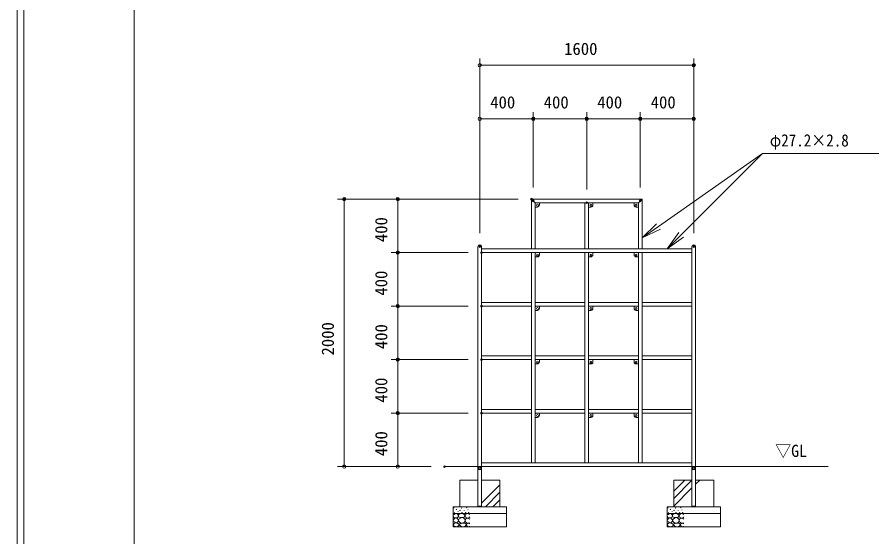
# Model space of a CAD drawing. Units: millimetres, scale not verified. Extents: x 0 to 420, y 0 to 297.
# Drawn here: x 0.2 to 129.1, y 70.8 to 148.5 of the extents above; entities that cross this region are included whole.
import ezdxf
from ezdxf.enums import TextEntityAlignment as Align

# ---------------------------------------------------------------- set-up
doc = ezdxf.new("R2010")
doc.units = ezdxf.units.MM
doc.header["$LTSCALE"] = 0.5
doc.header["$PDMODE"] = 32
doc.header["$PDSIZE"] = 0.25
for name, color, linetype, lineweight in [('DEFPOINTS_3', 7, 'Continuous', 0), ('LY_2', 7, 'Continuous', 0), ('LY_5', 7, 'Continuous', 0), ('LY_6', 7, 'Continuous', 0)]:
    doc.layers.add(name, color=color, linetype=linetype, lineweight=lineweight)
doc.styles.add('ＭＳ ゴシック', font='')
doc.styles.get('ＭＳ ゴシック').set_extended_font_data('MS Gothic')

# ---------------------------------------------------------------- blocks, each defined once
blk = doc.blocks.new('-012-_DOTBLANK')
at = {"color": 7, "linetype": 'Continuous', "lineweight": 0}
blk.add_line((-0.5, 0), (-1, 0), dxfattribs=at)
blk.add_circle((0, 0), 0.5, dxfattribs=at)
blk = doc.blocks.new('-001-MS_2')
at = {"color": 7, "linetype": 'Continuous', "lineweight": 0}
for p, q in [((3.92, 89.34), (0.27, 83.88)), ((0.27, 83.88), (1.28, 76.29)), ((1.28, 76.29), (6.29, 69.94)), ((9.77, 93.38), (3.92, 89.34)), ((6.29, 69.94), (13.15, 67.35)), ((15.99, 96.86), (9.77, 93.38)), ((13.15, 67.35), (20.86, 67.08)), ((19.91, 66.45), (14.58, 63.66)), ((22.45, 99.4), (15.99, 96.86)), ((31.08, 63.24), (19.91, 66.45)), ((20.86, 67.08), (28.48, 67.69)), ((29.91, 96.94), (22.45, 99.4)), ((28.48, 67.69), (34.81, 70.25)), ((36.07, 92.11), (29.91, 96.94)), ((34.81, 70.25), (38.56, 75.54)), ((39.03, 87.18), (36.07, 92.11)), ((38.56, 75.54), (39.88, 81.98)), ((39.88, 81.98), (39.03, 87.18)), ((43.36, 91), (39.71, 84.09)), ((39.71, 84.09), (40.58, 80.12)), ((40.58, 80.12), (44.3, 75.71)), ((51.33, 96.79), (43.36, 91)), ((44.3, 75.71), (53.79, 70.93)), ((61.06, 67.6), (47.31, 59.54)), ((56.97, 98.88), (51.33, 96.79)), ((53.79, 70.93), (63.76, 69.49)), ((61.87, 99.49), (56.97, 98.88)), ((72.24, 68.87), (61.06, 67.6)), ((73.64, 97.86), (61.87, 99.49)), ((63.76, 69.49), (71.12, 69.32)), ((71.12, 69.32), (78.63, 70.84)), ((81.06, 65.44), (72.24, 68.87)), ((84.31, 91.65), (73.64, 97.86)), ((78.63, 70.84), (86.23, 75.46)), ((87.97, 57.29), (81.06, 65.44)), ((89.01, 86.31), (84.31, 91.65)), ((86.23, 75.46), (89.98, 81.65)), ((89.98, 81.65), (89.01, 86.31)), ((92.65, 88.94), (90.78, 82.21)), ((90.78, 82.21), (94.45, 73.44)), ((97.12, 94.25), (92.65, 88.94)), ((94.45, 73.44), (102.5, 67)), ((102.27, 97.95), (97.12, 94.25)), ((107.89, 99.64), (102.27, 97.95)), ((102.5, 67), (110.8, 64.62)), ((109.47, 65.1), (102.77, 63.87)), ((116.57, 98.15), (107.89, 99.64)), ((117.54, 62.64), (109.47, 65.1)), ((110.8, 64.62), (118.03, 65.73)), ((125, 93.3), (116.57, 98.15)), ((118.03, 65.73), (122.08, 69.11)), ((122.08, 69.11), (125, 73.65)), ((2.69, 52.66), (0.27, 45.85)), ((0.27, 45.85), (3.9, 41.03)), ((7.78, 24.5), (0.96, 15.68)), ((0.96, 15.68), (9.45, 4.41)), ((9.14, 59.48), (2.69, 52.66)), ((3.9, 41.03), (10.41, 36.67)), ((19.09, 30.52), (7.78, 24.5)), ((14.58, 63.66), (9.14, 59.48)), ((9.45, 4.41), (27.89, 0.3)), ((10.41, 36.67), (17.05, 32.38)), ((17.05, 32.38), (23.72, 30.33)), ((36.88, 25.89), (19.09, 30.52)), ((23.72, 30.33), (31.36, 32.78)), ((27.89, 0.3), (42.24, 6.41)), ((39.24, 55.99), (31.08, 63.24)), ((31.36, 32.78), (37.66, 39.2)), ((47.66, 16.78), (36.88, 25.89)), ((37.66, 39.2), (40.76, 47.48)), ((40.76, 47.48), (39.24, 55.99)), ((47.31, 59.54), (41.33, 48.68)), ((41.33, 48.68), (43.97, 41.48)), ((42.24, 6.41), (47.66, 16.78)), ((43.97, 41.48), (49.17, 35.16)), ((51.59, 21.5), (47.28, 16.1)), ((47.28, 16.1), (49.96, 11.42)), ((49.17, 35.16), (61.76, 28.31)), ((49.96, 11.42), (55.93, 6.91)), ((60.52, 25.56), (51.59, 21.5)), ((55.93, 6.91), (62.4, 3.07)), ((68.66, 27), (60.52, 25.56)), ((61.76, 28.31), (75.12, 27.32)), ((62.4, 3.07), (69.71, 0.69)), ((76.2, 26.37), (68.66, 27)), ((69.71, 0.69), (81.56, 0.93)), ((75.12, 27.32), (85.4, 34.78)), ((85.1, 27.83), (76.2, 26.37)), ((81.56, 0.93), (91.88, 5.02)), ((93.5, 25.29), (85.1, 27.83)), ((85.4, 34.78), (90.25, 46.52)), ((90.25, 46.52), (87.97, 57.29)), ((92.41, 54.25), (90.78, 47.04)), ((90.78, 47.04), (93.44, 38.43)), ((91.88, 5.02), (96.58, 9.83)), ((96.8, 60.03), (92.41, 54.25)), ((93.44, 38.43), (99.65, 31.51)), ((97.57, 20.71), (93.5, 25.29)), ((96.58, 9.83), (98.63, 15.56)), ((102.77, 63.87), (96.8, 60.03)), ((98.63, 15.56), (97.57, 20.71)), ((102.98, 22.43), (98.7, 15.67)), ((98.7, 15.67), (99.31, 12)), ((99.31, 12), (102.19, 7.75)), ((99.65, 31.51), (107.29, 27.64)), ((102.19, 7.75), (109.35, 2.28)), ((111.69, 26.76), (102.98, 22.43)), ((107.29, 27.64), (114.86, 26.76)), ((109.35, 2.28), (116.76, 0.46)), ((118.98, 25.96), (111.69, 26.76)), ((114.86, 26.76), (120.01, 28.2)), ((116.76, 0.46), (121.06, 1.51)), ((124.68, 57.18), (117.54, 62.64)), ((125, 22.64), (118.98, 25.96)), ((120.01, 28.2), (124.68, 30.88)), ((121.06, 1.51), (125, 3.63))]:
    blk.add_line(p, q, dxfattribs=at)
for centre in [(6.61, 142.18), (25.62, 130.77), (63.96, 139.96), (102.42, 144.09), (9.77, 107.32), (38.61, 113.98), (52.55, 123.48), (67.44, 106.37), (83.5, 123.55), (95.12, 106.52), (112.42, 127.06), (117.28, 105.98)]:
    blk.add_circle(centre, 1, dxfattribs=at)
blk = doc.blocks.new('-002-_U2')
at = {"color": 7, "linetype": 'Continuous', "lineweight": 0}
for p, q in [((-1, 0.1667), (0, 0)), ((0, 0), (-1, 0)), ((-1, -0.1667), (0, 0))]:
    blk.add_line(p, q, dxfattribs=at)

msp = doc.modelspace()

# ---------------------------------------------------------------- linework, layer by layer
at = {"layer": 'DEFPOINTS_3'}
msp.add_line((0.25, 297), (0.25, 0), dxfattribs=at)
at = {"layer": 'LY_2'}
msp.add_line((17.75, 282), (17.75, 15), dxfattribs=at)
at = {"layer": 'LY_5'}
for p, q in [((1.252, 296.9601), (1.252, 0.0399)), ((93.6873, 121.3114), (77.1433, 121.3114)), ((77.6873, 120.7674), (77.1433, 121.3114)), ((77.1433, 113.8554), (77.1433, 121.3114)), ((93.1433, 120.7674), (93.6873, 121.3114)), ((93.6873, 113.8554), (93.6873, 121.3114)), ((93.1433, 120.7674), (77.6873, 120.7674)), ((77.6873, 113.8554), (77.6873, 120.7674)), ((77.6873, 120.6674), (77.7873, 120.7674)), ((77.6873, 120.1274), (77.6873, 120.6674)), ((77.6873, 120.1274), (78.0473, 120.1274)), ((77.7873, 120.7674), (78.3273, 120.7674)), ((78.3273, 120.4074), (78.3273, 120.7674)), ((85.1433, 113.8554), (85.1433, 120.7674)), ((85.6873, 113.8554), (85.6873, 120.7674)), ((85.6873, 120.6674), (85.7873, 120.7674)), ((85.6873, 120.1274), (85.6873, 120.6674)), ((85.6873, 120.1274), (86.0473, 120.1274)), ((85.7873, 120.7674), (86.3273, 120.7674)), ((86.3273, 120.4074), (86.3273, 120.7674)), ((93.0433, 120.7674), (92.5033, 120.7674)), ((92.5033, 120.4074), (92.5033, 120.7674)), ((93.1433, 120.1274), (92.7833, 120.1274)), ((93.1433, 120.6674), (93.0433, 120.7674)), ((93.1433, 113.8554), (93.1433, 120.7674)), ((93.1433, 120.1274), (93.1433, 120.6674)), ((69.1433, 114.2154), (69.1433, 81.3114)), ((69.6873, 114.2154), (69.6873, 81.3114)), ((101.1433, 113.8554), (69.6873, 113.8554)), ((101.1433, 114.2154), (101.1433, 81.3114)), ((101.6873, 114.2154), (101.6873, 81.3114)), ((101.1433, 113.3114), (69.6873, 113.3114)), ((77.1433, 81.8554), (77.1433, 113.3114)), ((77.6873, 81.8554), (77.6873, 113.3114)), ((77.6873, 113.2114), (77.7873, 113.3114)), ((77.6873, 112.6714), (77.6873, 113.2114)), ((77.6873, 112.6714), (78.0473, 112.6714)), ((77.7873, 113.3114), (78.3273, 113.3114)), ((78.3273, 112.9514), (78.3273, 113.3114)), ((85.1433, 81.8554), (85.1433, 113.3114)), ((85.6873, 81.8554), (85.6873, 113.3114)), ((85.6873, 113.2114), (85.7873, 113.3114)), ((85.6873, 112.6714), (85.6873, 113.2114)), ((85.6873, 112.6714), (86.0473, 112.6714)), ((85.7873, 113.3114), (86.3273, 113.3114)), ((86.3273, 112.9514), (86.3273, 113.3114)), ((93.0433, 113.3114), (92.5033, 113.3114)), ((92.5033, 112.9514), (92.5033, 113.3114)), ((93.1433, 112.6714), (92.7833, 112.6714)), ((93.1433, 113.2114), (93.0433, 113.3114)), ((93.1433, 81.8554), (93.1433, 113.3114)), ((93.1433, 112.6714), (93.1433, 113.2114)), ((93.6873, 81.8554), (93.6873, 113.3114)), ((77.1433, 105.8554), (69.6873, 105.8554)), ((85.1433, 105.8554), (77.6873, 105.8554)), ((93.1433, 105.8554), (85.6873, 105.8554)), ((101.1433, 105.8554), (93.6873, 105.8554)), ((77.1433, 105.3114), (69.6873, 105.3114)), ((85.1433, 105.3114), (77.6873, 105.3114)), ((77.6873, 105.2114), (77.7873, 105.3114)), ((77.6873, 104.6714), (77.6873, 105.2114)), ((77.6873, 104.6714), (78.0473, 104.6714)), ((77.7873, 105.3114), (78.3273, 105.3114)), ((78.3273, 104.9514), (78.3273, 105.3114)), ((93.1433, 105.3114), (85.6873, 105.3114)), ((85.6873, 105.2114), (85.7873, 105.3114)), ((85.6873, 104.6714), (85.6873, 105.2114)), ((85.6873, 104.6714), (86.0473, 104.6714)), ((85.7873, 105.3114), (86.3273, 105.3114)), ((86.3273, 104.9514), (86.3273, 105.3114)), ((93.0433, 105.3114), (92.5033, 105.3114)), ((92.5033, 104.9514), (92.5033, 105.3114)), ((93.1433, 104.6714), (92.7833, 104.6714)), ((93.1433, 105.2114), (93.0433, 105.3114)), ((93.1433, 104.6714), (93.1433, 105.2114)), ((101.1433, 105.3114), (93.6873, 105.3114)), ((77.1433, 97.8554), (69.6873, 97.8554)), ((77.1433, 97.3114), (69.6873, 97.3114)), ((85.1433, 97.8554), (77.6873, 97.8554)), ((85.1433, 97.3114), (77.6873, 97.3114)), ((77.6873, 97.2114), (77.7873, 97.3114)), ((77.6873, 96.6714), (77.6873, 97.2114)), ((77.6873, 96.6714), (78.0473, 96.6714)), ((77.7873, 97.3114), (78.3273, 97.3114)), ((78.3273, 96.9514), (78.3273, 97.3114)), ((93.1433, 97.8554), (85.6873, 97.8554)), ((93.1433, 97.3114), (85.6873, 97.3114)), ((85.6873, 97.2114), (85.7873, 97.3114)), ((85.6873, 96.6714), (85.6873, 97.2114)), ((85.6873, 96.6714), (86.0473, 96.6714)), ((85.7873, 97.3114), (86.3273, 97.3114)), ((86.3273, 96.9514), (86.3273, 97.3114)), ((93.0433, 97.3114), (92.5033, 97.3114)), ((92.5033, 96.9514), (92.5033, 97.3114)), ((93.1433, 96.6714), (92.7833, 96.6714)), ((93.1433, 97.2114), (93.0433, 97.3114)), ((93.1433, 96.6714), (93.1433, 97.2114)), ((101.1433, 97.8554), (93.6873, 97.8554)), ((101.1433, 97.3114), (93.6873, 97.3114)), ((77.1433, 89.8554), (69.6873, 89.8554)), ((77.1433, 89.3114), (69.6873, 89.3114)), ((85.1433, 89.8554), (77.6873, 89.8554)), ((85.1433, 89.3114), (77.6873, 89.3114)), ((77.6873, 89.2114), (77.7873, 89.3114)), ((77.6873, 88.6714), (77.6873, 89.2114)), ((77.7873, 89.3114), (78.3273, 89.3114)), ((78.3273, 88.9514), (78.3273, 89.3114)), ((93.1433, 89.8554), (85.6873, 89.8554)), ((93.1433, 89.3114), (85.6873, 89.3114)), ((85.6873, 89.2114), (85.7873, 89.3114)), ((85.6873, 88.6714), (85.6873, 89.2114)), ((85.7873, 89.3114), (86.3273, 89.3114)), ((86.3273, 88.9514), (86.3273, 89.3114)), ((93.0433, 89.3114), (92.5033, 89.3114)), ((92.5033, 88.9514), (92.5033, 89.3114)), ((93.1433, 89.2114), (93.0433, 89.3114)), ((93.1433, 88.6714), (93.1433, 89.2114)), ((101.1433, 89.8554), (93.6873, 89.8554)), ((101.1433, 89.3114), (93.6873, 89.3114)), ((77.6873, 88.6714), (78.0473, 88.6714)), ((85.6873, 88.6714), (86.0473, 88.6714)), ((93.1433, 88.6714), (92.7833, 88.6714)), ((121.4912, 81.3114), (64.1441, 81.3114)), ((101.6873, 81.3114), (69.1433, 81.3114)), ((69.1472, 81.3114), (69.1472, 81.1074)), ((69.2809, 81.3114), (69.2809, 81.1074)), ((69.5484, 81.3114), (69.5484, 81.1074)), ((69.6822, 81.3114), (69.6822, 81.1074)), ((101.1433, 81.8554), (69.6873, 81.8554)), ((101.6873, 81.3114), (70.0273, 81.3114)), ((101.1472, 81.3114), (101.1472, 81.1074)), ((101.2809, 81.3114), (101.2809, 81.1074)), ((101.5484, 81.3114), (101.5484, 81.1074)), ((101.6822, 81.3114), (101.6822, 81.1074)), ((69.1377, 80.9474), (69.1377, 81.1074)), ((69.1377, 81.1074), (69.6917, 81.1074)), ((69.1433, 80.9074), (69.6873, 80.9074)), ((69.1433, 75.4114), (69.1433, 80.9074)), ((69.6822, 81.1074), (69.1472, 81.1074)), ((69.2762, 80.9474), (69.2762, 81.1074)), ((69.5532, 80.9474), (69.5532, 81.1074)), ((69.6873, 75.4114), (69.6873, 80.9074)), ((69.6917, 80.9474), (69.6917, 81.1074)), ((101.1377, 81.1074), (101.6917, 81.1074)), ((101.1377, 80.9474), (101.1377, 81.1074)), ((101.1433, 80.9074), (101.6918, 80.9074)), ((101.6822, 81.1074), (101.1472, 81.1074)), ((101.1478, 75.4114), (101.1478, 80.9074)), ((101.2762, 80.9474), (101.2762, 81.1074)), ((101.5532, 80.9474), (101.5532, 81.1074)), ((101.6917, 80.9474), (101.6917, 81.1074)), ((101.6918, 75.4114), (101.6918, 80.9074)), ((66.4147, 79.3114), (66.4147, 75.3114)), ((66.4147, 79.3114), (69.1433, 79.3114)), ((69.6873, 79.3114), (72.4147, 79.3114)), ((72.4147, 79.3114), (72.4147, 75.3114)), ((98.4193, 79.3114), (101.1478, 79.3114)), ((98.4193, 79.3114), (98.4193, 75.3114)), ((98.4193, 77.6589), (100.0717, 79.3114)), ((98.4193, 76.5364), (101.1478, 79.265)), ((101.6918, 79.3114), (104.4193, 79.3114)), ((104.4193, 79.3114), (104.4193, 75.3114)), ((98.4193, 75.4139), (101.1478, 78.1424)), ((65.4147, 75.3114), (73.4147, 75.3114)), ((65.4147, 75.3114), (65.4147, 72.3114)), ((69.131, 75.3114), (69.1495, 75.3299)), ((69.1433, 75.4114), (69.1433, 75.3514)), ((69.6873, 75.4114), (69.1433, 75.4114)), ((69.6473, 75.3114), (69.1833, 75.3114)), ((69.6873, 75.4114), (69.6873, 75.3514)), ((73.4147, 75.3114), (73.4147, 72.3114)), ((97.4193, 75.3114), (105.4193, 75.3114)), ((97.4193, 75.3114), (97.4193, 72.3114)), ((101.1478, 75.4114), (101.1478, 75.3514)), ((101.6918, 75.4114), (101.1478, 75.4114)), ((101.6518, 75.3114), (101.1878, 75.3114)), ((101.6918, 75.4114), (101.6918, 75.3514)), ((105.4193, 75.3114), (105.4193, 72.3114)), ((65.4147, 74.3114), (73.4147, 74.3114)), ((97.4193, 74.3114), (105.4193, 74.3114)), ((65.4147, 72.3114), (73.4147, 72.3114)), ((97.4193, 72.3114), (105.4193, 72.3114))]:
    msp.add_line(p, q, dxfattribs=at)
for centre in [(78.0473, 120.4074), (86.0473, 120.4074), (92.7833, 120.4074), (78.0473, 112.9514), (86.0473, 112.9514), (92.7833, 112.9514), (78.0473, 104.9514), (86.0473, 104.9514), (92.7833, 104.9514), (78.0473, 96.9514), (86.0473, 96.9514), (92.7833, 96.9514), (78.0473, 88.9514), (86.0473, 88.9514), (92.7833, 88.9514)]:
    msp.add_circle(centre, 0.14, dxfattribs=at)
for centre, radius, start, end in [((78.0473, 120.4074), 0.28, 270, 0), ((86.0473, 120.4074), 0.28, 270, 0), ((92.7833, 120.4074), 0.28, 180, 270), ((69.4153, 114.2154), 0.272, 90, 180), ((69.4153, 114.2154), 0.272, 0, 90), ((101.4153, 114.2154), 0.272, 90, 180), ((101.4153, 114.2154), 0.272, 0, 90), ((78.0473, 112.9514), 0.28, 270, 0), ((86.0473, 112.9514), 0.28, 270, 0), ((92.7833, 112.9514), 0.28, 180, 270), ((78.0473, 104.9514), 0.28, 270, 0), ((86.0473, 104.9514), 0.28, 270, 0), ((92.7833, 104.9514), 0.28, 180, 270), ((78.0473, 96.9514), 0.28, 270, 0), ((86.0473, 96.9514), 0.28, 270, 0), ((92.7833, 96.9514), 0.28, 180, 270), ((78.0473, 88.9514), 0.28, 270, 0), ((86.0473, 88.9514), 0.28, 270, 0), ((92.7833, 88.9514), 0.28, 180, 270), ((69.2069, 80.9873), 0.08, 210, 330), ((69.4147, 81.1673), 0.2599, 237.79577, 302.20423), ((69.6224, 80.9873), 0.08, 210, 330), ((101.2069, 80.9873), 0.08, 210, 330), ((101.4147, 81.1673), 0.2599, 237.79577, 302.20423), ((101.6224, 80.9873), 0.08, 210, 330), ((69.1833, 75.3514), 0.04, 180, 270), ((69.6473, 75.3514), 0.04, 270, 0), ((101.1878, 75.3514), 0.04, 180, 270), ((101.6518, 75.3514), 0.04, 270, 0)]:
    msp.add_arc(centre, radius, start, end, dxfattribs=at)
at = {"layer": 'LY_6'}
for p, q in [((69.4153, 116.2154), (69.4153, 142.3114)), ((101.4153, 116.2154), (101.4153, 142.3114)), ((69.4153, 141.3114), (101.4153, 141.3114)), ((69.4153, 116.2154), (69.4153, 134.3114)), ((77.4153, 123.0394), (77.4153, 134.3114)), ((77.4153, 123.0394), (77.4153, 134.3114)), ((85.4153, 122.7674), (85.4153, 134.3114)), ((85.4153, 122.7674), (85.4153, 134.3114)), ((93.4153, 123.0394), (93.4153, 134.3114)), ((93.4153, 123.0394), (93.4153, 134.3114)), ((101.4153, 116.2154), (101.4153, 134.3114)), ((69.4153, 133.3114), (77.4153, 133.3114)), ((77.4153, 133.3114), (85.4153, 133.3114)), ((85.4153, 133.3114), (93.4153, 133.3114)), ((93.4153, 133.3114), (101.4153, 133.3114)), ((96.1429, 117.2191), (111.6873, 128.1274)), ((99.5366, 115.9767), (111.6873, 128.1274)), ((111.6873, 128.1274), (112.6873, 128.1274)), ((112.6873, 128.1274), (129.0827, 128.1274)), ((75.1433, 121.3114), (48.1522, 121.3114)), ((49.1522, 81.3114), (49.1522, 121.3114)), ((75.1433, 121.3114), (56.1433, 121.3114)), ((57.1433, 113.3114), (57.1433, 121.3114)), ((67.6873, 113.3114), (56.1433, 113.3114)), ((67.6873, 113.3114), (56.1433, 113.3114)), ((57.1433, 105.3114), (57.1433, 113.3114)), ((67.6873, 105.3114), (56.1433, 105.3114)), ((67.6873, 105.3114), (56.1433, 105.3114)), ((57.1433, 97.3114), (57.1433, 105.3114)), ((67.6873, 97.3114), (56.1433, 97.3114)), ((67.6873, 97.3114), (56.1433, 97.3114)), ((57.1433, 89.3114), (57.1433, 97.3114)), ((67.6873, 89.3114), (56.1433, 89.3114)), ((67.6873, 89.3114), (56.1433, 89.3114)), ((57.1433, 81.3114), (57.1433, 89.3114)), ((62.1441, 81.3114), (48.1522, 81.3114)), ((62.1441, 81.3114), (56.1433, 81.3114)), ((69.6873, 75.8677), (72.4147, 78.5951)), ((101.6918, 78.6864), (102.3168, 79.3114)), ((70.2535, 75.3114), (72.4147, 77.4726)), ((71.376, 75.3114), (72.4147, 76.35))]:
    msp.add_line(p, q, dxfattribs=at)
for p in [(101.4153, 141.3114), (77.4153, 133.3114), (85.4153, 133.3114), (93.4153, 133.3114), (101.4153, 133.3114), (49.1522, 121.3114), (57.1433, 121.3114), (77.1433, 121.3114), (77.1433, 121.3114), (77.4153, 121.0394), (77.4153, 121.0394), (93.4153, 121.0394), (93.4153, 121.0394), (85.4153, 120.7674), (85.4153, 120.7674), (57.1433, 113.3114), (69.4153, 114.2154), (69.4153, 114.2154), (69.6873, 113.3114), (69.6873, 113.3114), (101.4153, 114.2154), (101.4153, 114.2154), (57.1433, 105.3114), (69.6873, 105.3114), (69.6873, 105.3114), (57.1433, 97.3114), (69.6873, 97.3114), (69.6873, 97.3114), (57.1433, 89.3114), (69.6873, 89.3114), (69.6873, 89.3114), (64.1441, 81.3114), (64.1441, 81.3114)]:
    msp.add_point(p, dxfattribs=at)

# ---------------------------------------------------------------- block references
for name, p, xscale, yscale, rotation in [('-012-_DOTBLANK', (69.4153, 141.3114), 0.5, 0.5, 180), ('-012-_DOTBLANK', (69.4153, 133.3114), 0.5, 0.5, 180), ('-012-_DOTBLANK', (77.4153, 133.3114), 0.5, 0.5, 180), ('-012-_DOTBLANK', (85.4153, 133.3114), 0.5, 0.5, 180), ('-012-_DOTBLANK', (93.4153, 133.3114), 0.5, 0.5, 180), ('-012-_DOTBLANK', (49.1522, 121.3114), 0.5, 0.5, 90), ('-012-_DOTBLANK', (57.1433, 121.3114), 0.5, 0.5, 90), ('-002-_U2', (93.6873, 115.4959), 3, 3, 215.05928), ('-002-_U2', (97.4153, 113.8554), 3, 3, 225), ('-012-_DOTBLANK', (57.1433, 113.3114), 0.5, 0.5, 270), ('-012-_DOTBLANK', (57.1433, 113.3114), 0.5, 0.5, 90), ('-012-_DOTBLANK', (57.1433, 105.3114), 0.5, 0.5, 270), ('-012-_DOTBLANK', (57.1433, 105.3114), 0.5, 0.5, 90), ('-012-_DOTBLANK', (57.1433, 97.3114), 0.5, 0.5, 270), ('-012-_DOTBLANK', (57.1433, 97.3114), 0.5, 0.5, 90), ('-012-_DOTBLANK', (57.1433, 89.3114), 0.5, 0.5, 270), ('-012-_DOTBLANK', (57.1433, 89.3114), 0.5, 0.5, 90), ('-012-_DOTBLANK', (49.1522, 81.3114), 0.5, 0.5, 270), ('-012-_DOTBLANK', (57.1433, 81.3114), 0.5, 0.5, 270)]:
    msp.add_blockref(name, p, dxfattribs=dict(at, xscale=xscale, yscale=yscale, rotation=rotation))
for name, p, xscale, yscale in [('-012-_DOTBLANK', (101.4153, 141.3114), 0.5, 0.5), ('-012-_DOTBLANK', (77.4153, 133.3114), 0.5, 0.5), ('-012-_DOTBLANK', (85.4153, 133.3114), 0.5, 0.5), ('-012-_DOTBLANK', (93.4153, 133.3114), 0.5, 0.5), ('-012-_DOTBLANK', (101.4153, 133.3114), 0.5, 0.5), ('-001-MS_2', (65.4147, 72.3114), 0.02, 0.02), ('-001-MS_2', (97.4193, 72.3114), 0.02, 0.02)]:
    msp.add_blockref(name, p, dxfattribs=dict(at, xscale=xscale, yscale=yscale))

# ---------------------------------------------------------------- texts
at = {"layer": 'LY_6', "style": 'ＭＳ ゴシック'}
for s, p in [('1600', (82.029, 142.3114)), ('400', (70.9783, 134.3114)), ('400', (78.9783, 134.3114)), ('400', (86.9783, 134.3114)), ('400', (94.9783, 134.3114))]:
    msp.add_text(s, height=1.833, dxfattribs=at).set_placement(p, align=Align.BOTTOM_LEFT)
for s, width, p in [('φ27.2×2.8', 0.9, (112.7895, 128.6274)), ('▽GL', 0.95, (113.6039, 82.2043))]:
    msp.add_text(s, height=1.833, dxfattribs=dict(at, width=width)).set_placement(p, align=Align.BOTTOM_LEFT)
for s, p in [('400', (56.1433, 114.8744)), ('400', (56.1433, 106.8744)), ('2000', (48.1522, 97.9287)), ('400', (56.1433, 98.8744)), ('400', (56.1433, 90.8744)), ('400', (56.1433, 82.8744))]:
    msp.add_text(s, height=1.833, rotation=90, dxfattribs=at).set_placement(p, align=Align.BOTTOM_LEFT)

doc.saveas('drawing.dxf')
